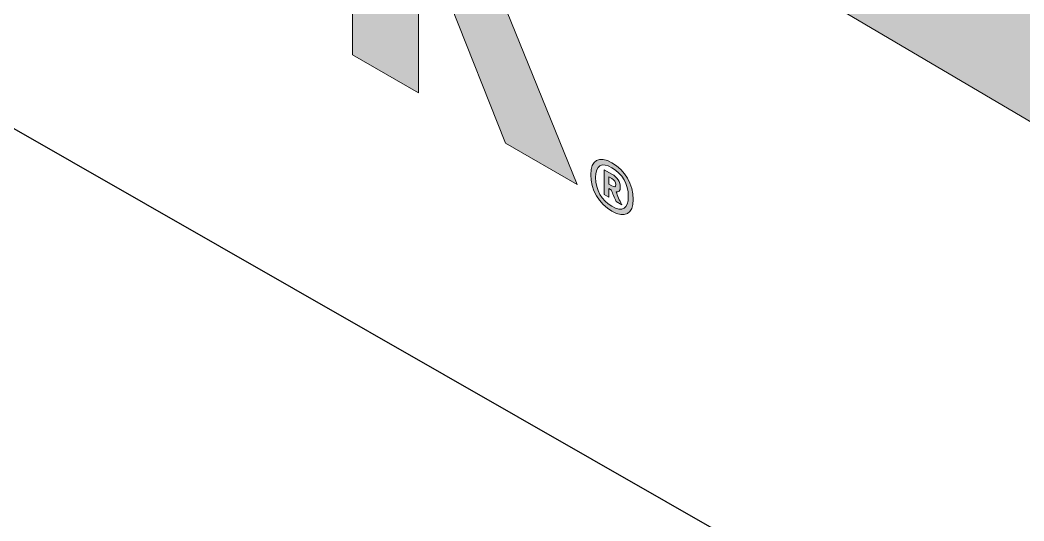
# Model space of a CAD drawing. Extents: x -1140 to 5605, y -816 to 2382.
# Drawn here: x 4439.68 to 4480.83, y 22.07 to 42.59 of the extents above; entities that cross this region are included whole.
import ezdxf

# ---------------------------------------------------------------- set-up
doc = ezdxf.new("R2010")
doc.units = 0
doc.header["$MEASUREMENT"] = 0
for name, color, linetype, lineweight in [('G-ANNO-TTLB', 7, 'Continuous', 0), ('TYVEK', 7, 'Continuous', 0), ('X-REF - TRACED', 7, 'Continuous', 0)]:
    doc.layers.add(name, color=color, linetype=linetype, lineweight=lineweight)

# ---------------------------------------------------------------- blocks, each defined once
blk = doc.blocks.new('Block_523')
at = {"layer": 'X-REF - TRACED', "true_color": 0x848484, "transparency": 33554687}
h = blk.add_hatch(color=252, dxfattribs=at)
h.dxf.hatch_style = 2
edge = h.paths.add_edge_path()
edge.add_spline(control_points=[(4459.267, 43.867), (4459.267, 43.867), (4462.522, 35.849), (4462.522, 35.849), (4462.522, 35.849), (4459.58, 37.548), (4459.58, 37.548), (4459.58, 37.548), (4457.325, 43.234), (4457.325, 43.234), (4456.913, 43.135), (4456.481, 43.047), (4456.011, 42.981), (4456.011, 42.981), (4456.011, 39.609), (4456.011, 39.609), (4456.011, 39.609), (4453.304, 41.171), (4453.304, 41.171), (4453.304, 41.171), (4453.304, 57.292), (4453.304, 57.292), (4453.304, 57.292), (4456.011, 55.887), (4456.011, 55.887), (4456.011, 55.887), (4456.011, 45.972), (4456.011, 45.972), (4457.854, 46.279), (4458.757, 47.332), (4459.07, 49.331), (4459.07, 49.331), (4461.757, 47.78), (4461.757, 47.78), (4461.699, 45.88), (4460.836, 44.647), (4459.267, 43.867)], knot_values=[0, 0, 0, 0, 1, 1, 1, 2, 2, 2, 3, 3, 3, 4, 4, 4, 5, 5, 5, 6, 6, 6, 7, 7, 7, 8, 8, 8, 9, 9, 9, 10, 10, 10, 11, 11, 11, 12, 12, 12, 12], degree=3, periodic=0)
at = {"layer": 'X-REF - TRACED'}
blk.add_open_spline([(4459.267, 43.867), (4459.267, 43.867), (4462.522, 35.849), (4462.522, 35.849), (4462.522, 35.849), (4459.58, 37.548), (4459.58, 37.548), (4459.58, 37.548), (4457.325, 43.234), (4457.325, 43.234), (4456.913, 43.135), (4456.481, 43.047), (4456.011, 42.981), (4456.011, 42.981), (4456.011, 39.609), (4456.011, 39.609), (4456.011, 39.609), (4453.304, 41.171), (4453.304, 41.171), (4453.304, 41.171), (4453.304, 57.292), (4453.304, 57.292), (4453.304, 57.292), (4456.011, 55.887), (4456.011, 55.887), (4456.011, 55.887), (4456.011, 45.972), (4456.011, 45.972), (4457.854, 46.279), (4458.757, 47.332), (4459.07, 49.331), (4459.07, 49.331), (4461.757, 47.78), (4461.757, 47.78), (4461.699, 45.88), (4460.836, 44.647), (4459.267, 43.867)], degree=3, knots=[0, 0, 0, 0, 1, 1, 1, 2, 2, 2, 3, 3, 3, 4, 4, 4, 5, 5, 5, 6, 6, 6, 7, 7, 7, 8, 8, 8, 9, 9, 9, 10, 10, 10, 11, 11, 11, 12, 12, 12, 12], dxfattribs=at)
blk = doc.blocks.new('Block_522')
at = {"layer": 'X-REF - TRACED'}
blk.add_blockref('Block_523', (0, 0), dxfattribs=at)
blk = doc.blocks.new('Block_524')
at = {"layer": 'X-REF - TRACED', "true_color": 0x848484, "transparency": 33554687}
h = blk.add_hatch(color=252, dxfattribs=at)
h.dxf.hatch_style = 2
edge = h.paths.add_edge_path()
edge.add_spline(control_points=[(4463.821, 36.16), (4463.821, 36.16), (4463.821, 35.865), (4463.821, 35.865), (4463.821, 35.865), (4463.933, 35.8), (4463.933, 35.8), (4464.042, 35.737), (4464.1, 35.737), (4464.1, 35.849), (4464.1, 35.961), (4464.042, 36.032), (4463.933, 36.095), (4463.933, 36.095), (4463.821, 36.16), (4463.821, 36.16)], knot_values=[0, 0, 0, 0, 1, 1, 1, 2, 2, 2, 3, 3, 3, 4, 4, 4, 5, 5, 5, 5], degree=3, periodic=0)
edge = h.paths.add_edge_path()
edge.add_spline(control_points=[(4463.629, 36.457), (4463.629, 36.457), (4463.933, 36.282), (4463.933, 36.282), (4464.169, 36.146), (4464.285, 35.95), (4464.285, 35.742), (4464.285, 35.601), (4464.227, 35.531), (4464.115, 35.546), (4464.172, 35.383), (4464.249, 35.215), (4464.346, 35.025), (4464.346, 35.025), (4464.118, 35.157), (4464.118, 35.157), (4464.035, 35.326), (4463.973, 35.473), (4463.922, 35.623), (4463.922, 35.623), (4463.821, 35.682), (4463.821, 35.682), (4463.821, 35.682), (4463.821, 35.329), (4463.821, 35.329), (4463.821, 35.329), (4463.629, 35.44), (4463.629, 35.44), (4463.629, 35.44), (4463.629, 36.457), (4463.629, 36.457)], knot_values=[0, 0, 0, 0, 1, 1, 1, 2, 2, 2, 3, 3, 3, 4, 4, 4, 5, 5, 5, 6, 6, 6, 7, 7, 7, 8, 8, 8, 9, 9, 9, 10, 10, 10, 10], degree=3, periodic=0)
edge = h.paths.add_edge_path()
edge.add_spline(control_points=[(4463.944, 36.537), (4463.517, 36.784), (4463.274, 36.642), (4463.274, 36.135), (4463.274, 35.624), (4463.517, 35.205), (4463.944, 34.958), (4464.368, 34.714), (4464.614, 34.85), (4464.614, 35.361), (4464.614, 35.868), (4464.368, 36.293), (4463.944, 36.537)], knot_values=[0, 0, 0, 0, 1, 1, 1, 2, 2, 2, 3, 3, 3, 4, 4, 4, 4], degree=3, periodic=0)
edge = h.paths.add_edge_path()
edge.add_spline(control_points=[(4463.944, 36.741), (4464.47, 36.437), (4464.818, 35.85), (4464.818, 35.243), (4464.818, 34.637), (4464.466, 34.458), (4463.944, 34.759), (4463.412, 35.067), (4463.071, 35.646), (4463.071, 36.252), (4463.071, 36.859), (4463.415, 37.046), (4463.944, 36.741)], knot_values=[0, 0, 0, 0, 1, 1, 1, 2, 2, 2, 3, 3, 3, 4, 4, 4, 4], degree=3, periodic=0)
at = {"layer": 'X-REF - TRACED'}
for points, knots in [([(4463.944, 36.741), (4464.47, 36.437), (4464.818, 35.85), (4464.818, 35.243), (4464.818, 34.637), (4464.466, 34.458), (4463.944, 34.759), (4463.412, 35.067), (4463.071, 35.646), (4463.071, 36.252), (4463.071, 36.859), (4463.415, 37.046), (4463.944, 36.741)], [0, 0, 0, 0, 1, 1, 1, 2, 2, 2, 3, 3, 3, 4, 4, 4, 4]), ([(4463.944, 36.537), (4463.517, 36.784), (4463.274, 36.642), (4463.274, 36.135), (4463.274, 35.624), (4463.517, 35.205), (4463.944, 34.958), (4464.368, 34.714), (4464.614, 34.85), (4464.614, 35.361), (4464.614, 35.868), (4464.368, 36.293), (4463.944, 36.537)], [0, 0, 0, 0, 1, 1, 1, 2, 2, 2, 3, 3, 3, 4, 4, 4, 4]), ([(4463.629, 36.457), (4463.629, 36.457), (4463.933, 36.282), (4463.933, 36.282), (4464.169, 36.146), (4464.285, 35.95), (4464.285, 35.742), (4464.285, 35.601), (4464.227, 35.531), (4464.115, 35.546), (4464.172, 35.383), (4464.249, 35.215), (4464.346, 35.025), (4464.346, 35.025), (4464.118, 35.157), (4464.118, 35.157), (4464.035, 35.326), (4463.973, 35.473), (4463.922, 35.623), (4463.922, 35.623), (4463.821, 35.682), (4463.821, 35.682), (4463.821, 35.682), (4463.821, 35.329), (4463.821, 35.329), (4463.821, 35.329), (4463.629, 35.44), (4463.629, 35.44), (4463.629, 35.44), (4463.629, 36.457), (4463.629, 36.457)], [0, 0, 0, 0, 1, 1, 1, 2, 2, 2, 3, 3, 3, 4, 4, 4, 5, 5, 5, 6, 6, 6, 7, 7, 7, 8, 8, 8, 9, 9, 9, 10, 10, 10, 10]), ([(4463.821, 36.16), (4463.821, 36.16), (4463.821, 35.865), (4463.821, 35.865), (4463.821, 35.865), (4463.933, 35.8), (4463.933, 35.8), (4464.042, 35.737), (4464.1, 35.737), (4464.1, 35.849), (4464.1, 35.961), (4464.042, 36.032), (4463.933, 36.095), (4463.933, 36.095), (4463.821, 36.16), (4463.821, 36.16)], [0, 0, 0, 0, 1, 1, 1, 2, 2, 2, 3, 3, 3, 4, 4, 4, 5, 5, 5, 5])]:
    blk.add_open_spline(points, degree=3, knots=knots, dxfattribs=at)
blk = doc.blocks.new('Block_521')
at = {"layer": 'X-REF - TRACED'}
for name in ['Block_522', 'Block_524']:
    blk.add_blockref(name, (0, 0), dxfattribs=at)
blk = doc.blocks.new('Block_520')
at = {"layer": 'X-REF - TRACED'}
blk.add_blockref('Block_521', (0, 0), dxfattribs=at)
blk = doc.blocks.new('Block_518')
at = {"layer": 'X-REF - TRACED'}
blk.add_blockref('Block_520', (0, 0), dxfattribs=at)

msp = doc.modelspace()

# ---------------------------------------------------------------- hatches: boundary and pattern name
at = {"layer": 'G-ANNO-TTLB', "true_color": 0xff00ff, "transparency": 33554687}
h = msp.add_hatch(color=6, dxfattribs=at)
edge = h.paths.add_edge_path()
edge.add_spline(control_points=[(5285.56, -733.232), (5285.56, -733.232), (2356.042, -733.232), (2356.042, -733.232), (2356.042, -733.232), (2356.042, 1723.768), (2356.042, 1723.768), (2356.042, 1723.768), (5285.56, 1723.768), (5285.56, 1723.768), (5285.56, 1723.768), (5285.56, -733.232), (5285.56, -733.232)], knot_values=[0, 0, 0, 0, 1, 1, 1, 2, 2, 2, 3, 3, 3, 4, 4, 4, 4], degree=3, periodic=0)
edge = h.paths.add_edge_path()
edge.add_spline(control_points=[(2365.042, 1714.768), (2365.042, 1714.768), (2365.042, -724.232), (2365.042, -724.232), (2365.042, -724.232), (5276.56, -724.232), (5276.56, -724.232), (5276.56, -724.232), (5276.56, 1714.768), (5276.56, 1714.768), (5276.56, 1714.768), (2365.042, 1714.768), (2365.042, 1714.768)], knot_values=[0, 0, 0, 0, 1, 1, 1, 2, 2, 2, 3, 3, 3, 4, 4, 4, 4], degree=3, periodic=0)
edge.add_line((2365.042, 1714.768), (2365.042, 1714.768))
at = {"layer": 'TYVEK', "true_color": 0x000000, "transparency": 33554687}
h = msp.add_hatch(color=18, dxfattribs=at)
h.dxf.hatch_style = 2
h.paths.add_polyline_path([(4481.684, 38.073), (4471.857, 43.884), (4471.857, 52.579), (4481.684, 46.999)])

# ---------------------------------------------------------------- linework, layer by layer
at = {"layer": 'G-ANNO-TTLB'}
for points in [[(5285.56, -733.232), (5285.56, -733.232), (2356.042, -733.232), (2356.042, -733.232), (2356.042, -733.232), (2356.042, 1723.768), (2356.042, 1723.768), (2356.042, 1723.768), (5285.56, 1723.768), (5285.56, 1723.768), (5285.56, 1723.768), (5285.56, -733.232), (5285.56, -733.232)], [(2365.042, 1714.768), (2365.042, 1714.768), (2365.042, -724.232), (2365.042, -724.232), (2365.042, -724.232), (5276.56, -724.232), (5276.56, -724.232), (5276.56, -724.232), (5276.56, 1714.768), (5276.56, 1714.768), (5276.56, 1714.768), (2365.042, 1714.768), (2365.042, 1714.768)]]:
    msp.add_open_spline(points, degree=3, knots=[0, 0, 0, 0, 1, 1, 1, 2, 2, 2, 3, 3, 3, 4, 4, 4, 4], dxfattribs=at)
at = {"layer": 'TYVEK', "color": 4, "lineweight": 25, "true_color": 0x00ffff}
msp.add_line((4356.736, 85.375), (4520.597, -8.235), dxfattribs=at)
at = {"layer": 'TYVEK'}
msp.add_lwpolyline([(4481.684, 38.073), (4471.857, 43.884), (4471.857, 52.579), (4481.684, 46.999)], close=True, dxfattribs=at)

# ---------------------------------------------------------------- block references
at = {"layer": 'X-REF - TRACED'}
msp.add_blockref('Block_518', (0, 0), dxfattribs=at)

doc.saveas('drawing.dxf')
